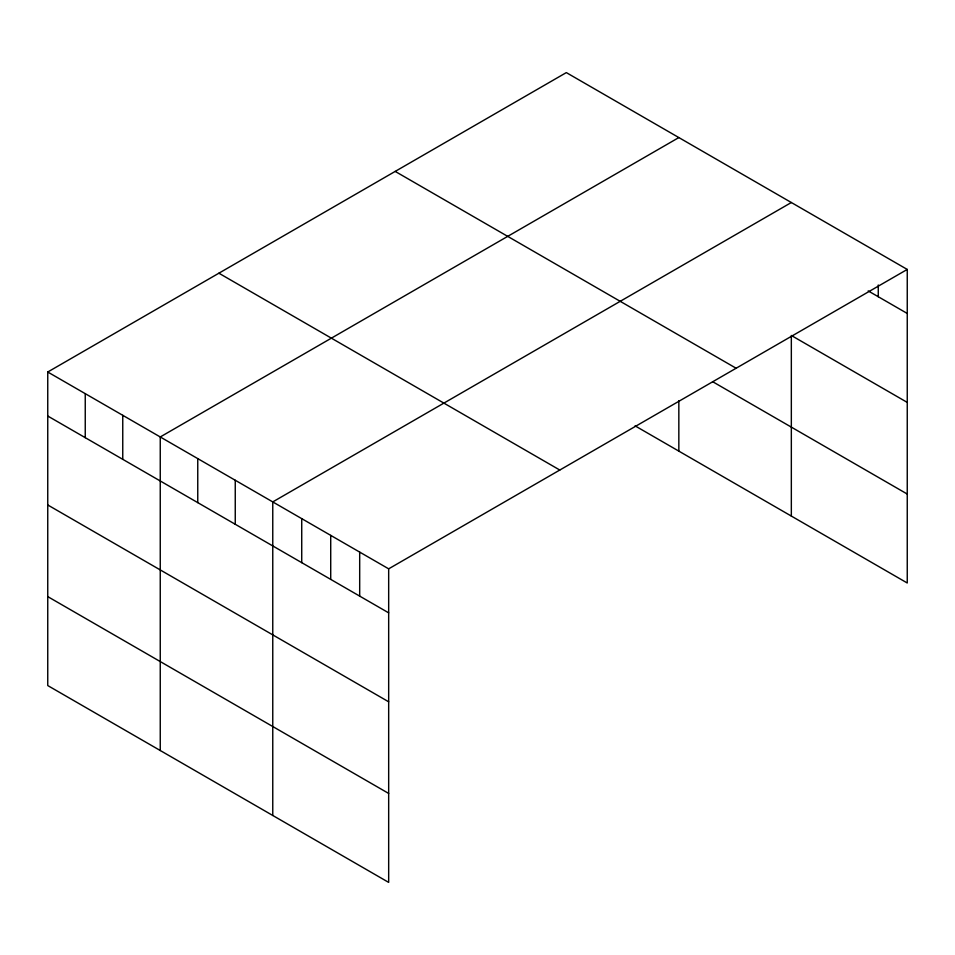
<?xml version="1.0" encoding="UTF-8"?>
<svg xmlns="http://www.w3.org/2000/svg" width="955" height="955" viewBox="0 0 955 955"><rect width="100%" height="100%" fill="white"/><g stroke="black" fill="none" stroke-linecap="round" stroke-linejoin="round"><path stroke-width="1.43" d="M907.25 269.441L388.673 568.834L388.673 882.396L47.75 685.559L47.75 372.008L566.327 72.604L907.25 269.441L907.25 582.992L635.075 425.858M678.838 137.568L160.249 436.96L160.249 750.511M791.337 202.52L272.76 501.912L272.76 815.475M868.191 290.905L907.25 313.455M907.25 402.401L791.337 335.48L791.337 516.07M395.203 171.411L736.114 368.236M712.585 381.654L907.25 494.045M218.886 273.202L559.797 470.039M47.75 372.008L388.673 568.834M47.75 416.022L388.673 612.847M47.75 504.968L388.673 701.794M47.75 596.612L388.673 793.438M878.266 284.984L878.266 296.719M678.838 400.718L678.838 451.118M359.689 552.109L359.689 596.123M330.717 535.373L330.717 579.387M301.732 518.649L301.732 562.662M235.252 480.258L235.252 524.283M197.757 458.615L197.757 502.628M122.753 415.306L122.753 459.319M85.246 393.663L85.246 437.677"/></g></svg>
